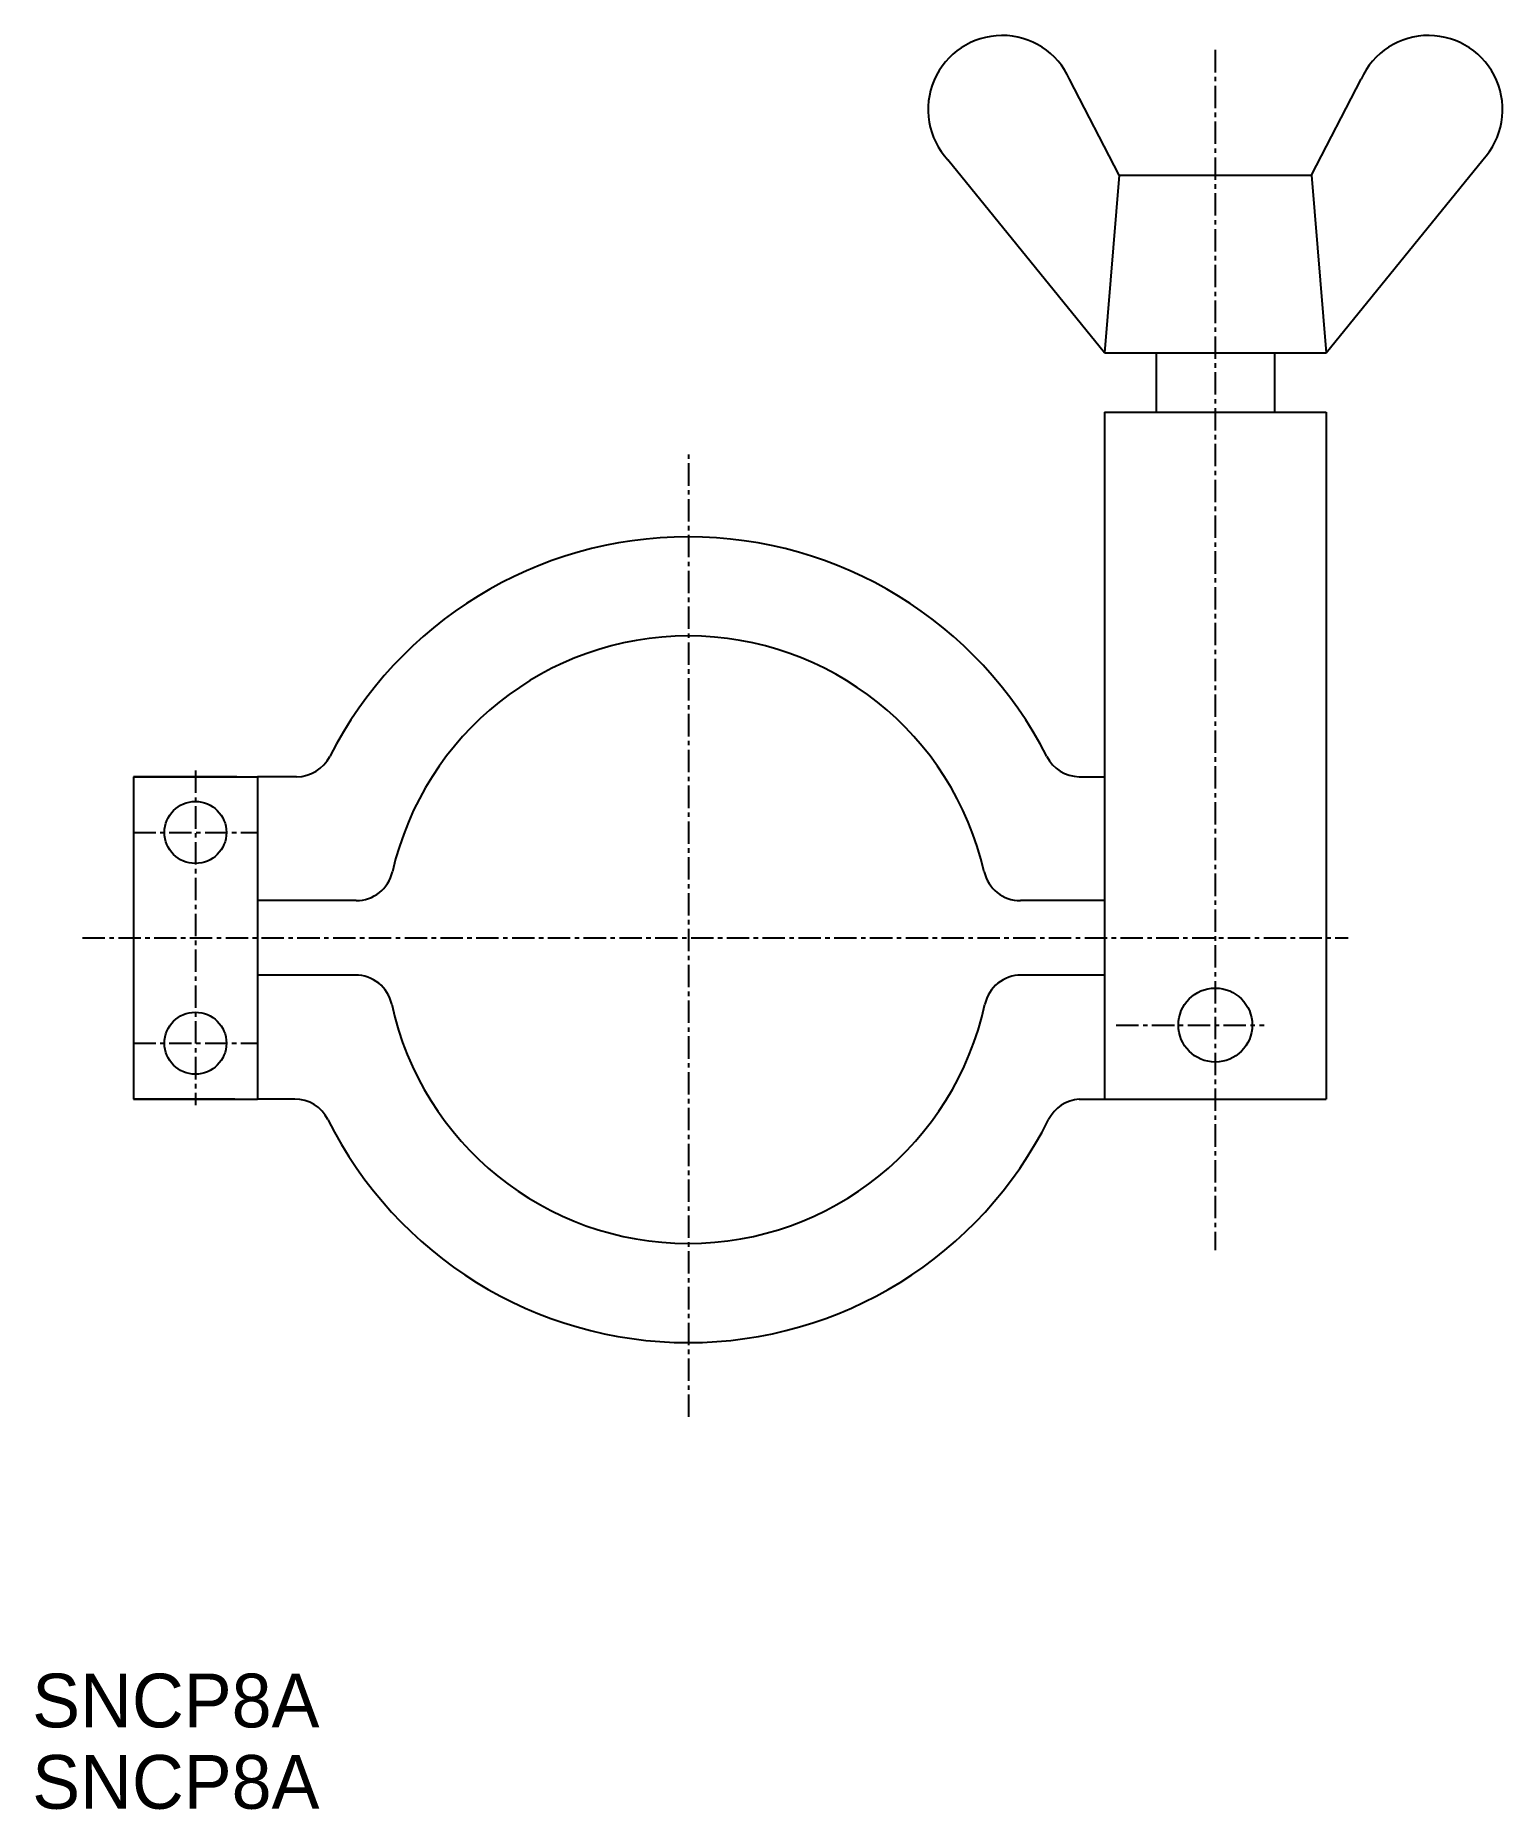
# Model space of a CAD drawing. Extents: x 1189.6 to 1271.6, y -28.6 to 70.5.
import ezdxf

# ---------------------------------------------------------------- set-up
doc = ezdxf.new("R2010")
doc.units = 0
doc.linetypes.add('CENTER', pattern=[2, 1.25, -0.25, 0.25, -0.25])
doc.layers.get('0').update_dxf_attribs({"linetype": 'CONTINUOUS'})
doc.layers.add('CENTER', color=1, linetype='CENTER')

msp = doc.modelspace()

# ---------------------------------------------------------------- linework, layer by layer
at = {"color": 7, "linetype": 'CONTINUOUS'}
for p, q in [((1250.196, 62.663), (1247.422, 68.026)), ((1260.938, 62.663), (1263.712, 68.026)), ((1249.369, 52.747), (1240.627, 63.524)), ((1261.765, 52.747), (1270.507, 63.524)), ((1250.196, 62.663), (1249.369, 52.747)), ((1250.196, 62.663), (1260.938, 62.663)), ((1260.938, 62.663), (1261.765, 52.747)), ((1249.369, 52.747), (1261.765, 52.747)), ((1252.262, 52.747), (1252.262, 49.442)), ((1258.872, 52.747), (1258.872, 49.442)), ((1249.369, 49.442), (1261.765, 49.442)), ((1249.369, 49.442), (1249.369, 11.077)), ((1261.765, 49.442), (1261.765, 11.077)), ((1195.116, 29.077), (1195.116, 11.077)), ((1195.116, 29.077), (1202.039, 29.077)), ((1200.885, 29.077), (1195.116, 29.077)), ((1202.039, 29.077), (1202.039, 11.077)), ((1204.232, 29.077), (1202.039, 29.077)), ((1247.962, 29.077), (1249.369, 29.077)), ((1207.562, 22.154), (1202.039, 22.154)), ((1249.369, 22.154), (1244.674, 22.154)), ((1207.515, 18), (1202.039, 18)), ((1249.369, 18), (1244.721, 18)), ((1195.116, 11.077), (1202.039, 11.077)), ((1200.78, 11.077), (1195.116, 11.077)), ((1204.126, 11.077), (1202.039, 11.077)), ((1247.962, 11.077), (1249.369, 11.077)), ((1249.369, 11.077), (1261.765, 11.077))]:
    msp.add_line(p, q, dxfattribs=at)
for centre, radius in [((1198.578, 25.962), 1.731), ((1255.567, 15.209), 2.066), ((1198.578, 14.193), 1.731)]:
    msp.add_circle(centre, radius, dxfattribs=at)
for centre, radius, start, end in [((1243.65, 66.341), 4.132, 24.06976, 222.9927), ((1267.484, 66.341), 4.132, 317.0073, 155.93024), ((1226.118, 19.973), 22.5, 27.06218, 152.93782), ((1226.118, 19.973), 16.962, 12.9248, 167.0752), ((1204.232, 31.154), 2.077, 270, 332.93782), ((1248.005, 31.155), 2.078, 207.07367, 268.82731), ((1207.562, 24.231), 2.077, 270, 347.0752), ((1244.674, 24.231), 2.077, 192.9248, 270), ((1207.515, 15.923), 2.077, 12.28013, 90), ((1244.721, 15.923), 2.077, 90, 167.71987), ((1226.118, 19.973), 16.962, 192.28013, 347.71987), ((1204.126, 9), 2.077, 26.51623, 90), ((1248.126, 8.985), 2.098, 94.46289, 153.31889), ((1226.118, 19.973), 22.5, 206.51623, 333.48377)]:
    msp.add_arc(centre, radius, start, end, dxfattribs=at)
at = {"layer": 'CENTER', "color": 1, "linetype": 'CENTER'}
for p, q in [((1255.567, 69.664), (1255.567, 2.63)), ((1226.155, -6.671), (1226.155, 47.219)), ((1198.578, 29.423), (1198.578, 10.731)), ((1195.116, 25.962), (1202.039, 25.962)), ((1192.271, 20.077), (1262.989, 20.077)), ((1250.028, 15.209), (1258.292, 15.209)), ((1195.116, 14.193), (1202.039, 14.193))]:
    msp.add_line(p, q, dxfattribs=at)

# ---------------------------------------------------------------- texts
for p in [(1189.457, -24.016), (1189.457, -28.561)]:
    msp.add_text('SNCP8A', height=3).set_placement(p)

doc.saveas('drawing.dxf')
